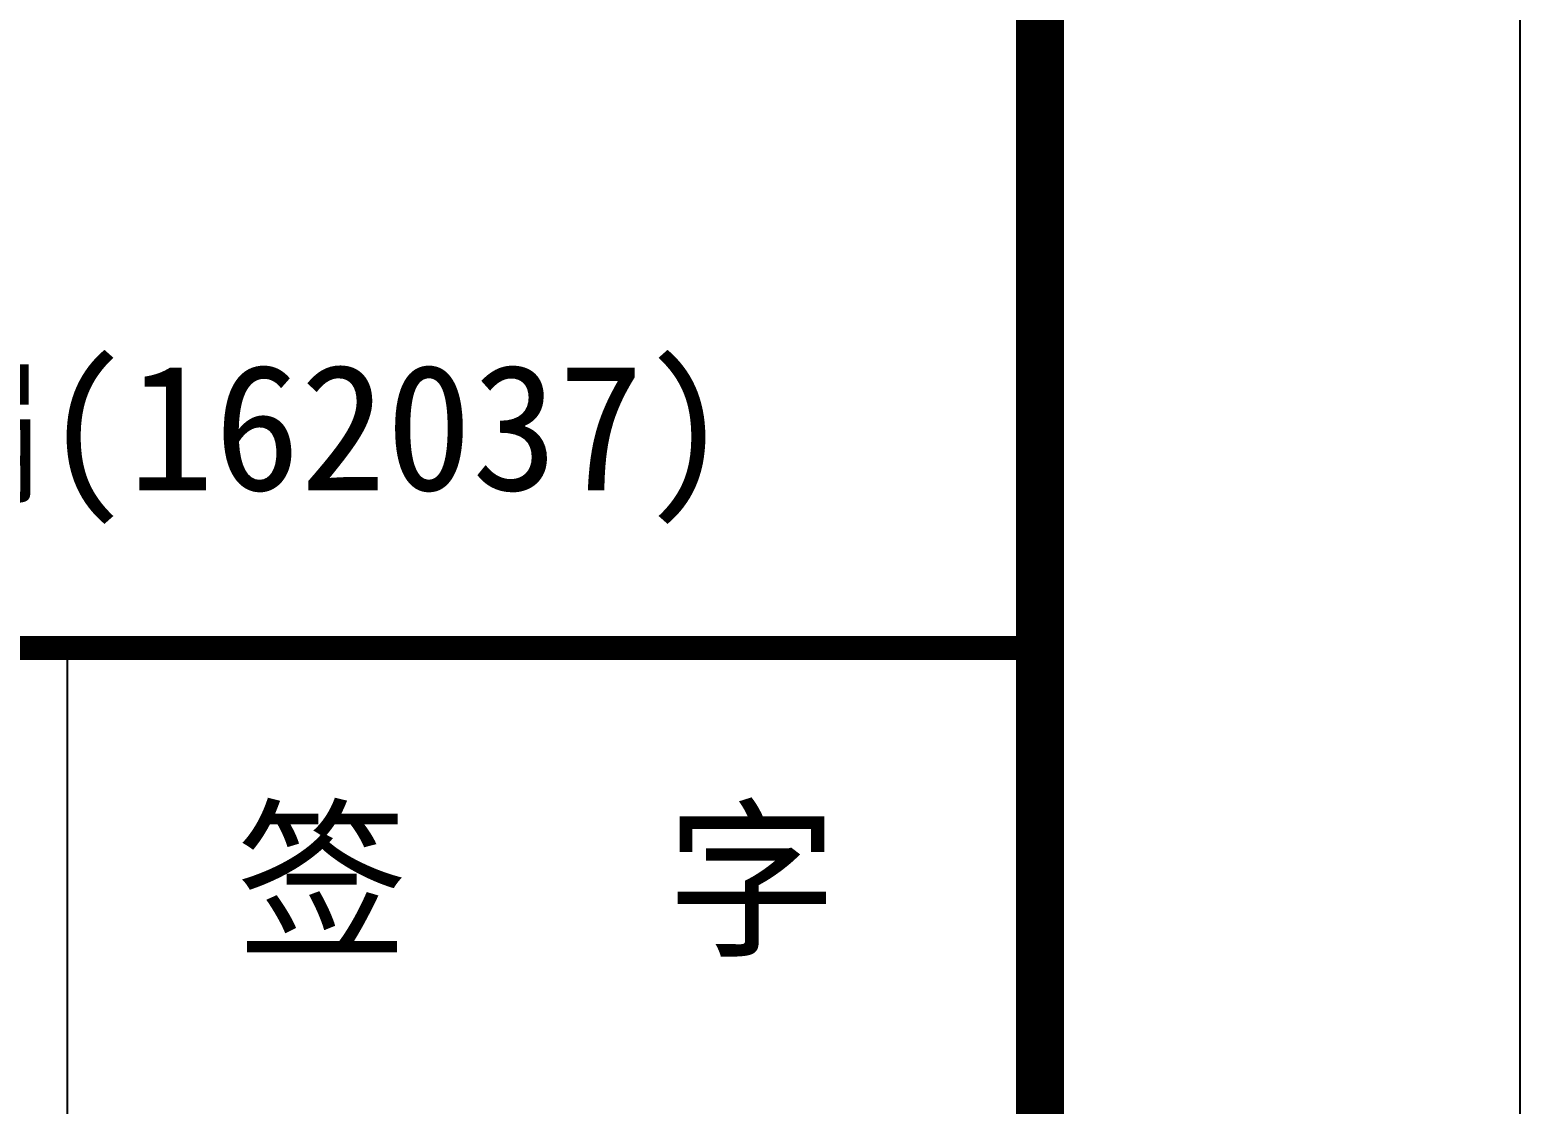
# Model space of a CAD drawing. Extents: x 32461 to 372567, y -698896 to 182569.
# Drawn here: x 312747 to 317402, y -315033 to -311675 of the extents above; entities that cross this region are included whole.
import ezdxf

# ---------------------------------------------------------------- set-up
doc = ezdxf.new("R2010")
doc.units = 0
doc.header["$LTSCALE"] = 1000
doc.header["$MEASUREMENT"] = 0
doc.layers.add('PUB_TITLE', color=4, linetype='CONTINUOUS')
doc.layers.add('图框', color=4, linetype='CONTINUOUS')
doc.styles.add('STYLE-黑体', font='simhei.ttf')
doc.styles.add('黑体', font='simhei.ttf', dxfattribs={"width": 0.6, "height": 4.3})

msp = doc.modelspace()

# ---------------------------------------------------------------- linework, layer by layer
at = {"layer": 'PUB_TITLE'}
msp.add_lwpolyline([(205952.2, -361979.9), (317402.2, -361979.9), (317402.2, -298979.9), (205952.2, -298979.9)], close=True, dxfattribs=at)
at = {"layer": 'PUB_TITLE', "const_width": 150}
msp.add_lwpolyline([(209702.2, -360479.9), (315902.2, -360479.9), (315902.2, -300479.9), (209702.2, -300479.9)], close=True, dxfattribs=at)
at = {"layer": '图框', "color": 4, "const_width": 147.9}
msp.add_lwpolyline([(306888.3, -300479.9), (315902.2, -300479.9), (315902.2, -360479.9), (306888.3, -360479.9)], close=True, dxfattribs=at)
at = {"layer": '图框', "color": 0, "const_width": 75}
msp.add_lwpolyline([(306888.3, -313607), (315902.2, -313607), (315902.2, -328845.8), (306888.3, -328845.8)], close=True, dxfattribs=at)
at = {"layer": '图框', "color": 0}
msp.add_lwpolyline([(312864.3, -315101), (312864.3, -313607)], dxfattribs=at)

# ---------------------------------------------------------------- texts
at = {"layer": '图框', "color": 4, "style": '黑体'}
msp.add_text('证书编号：皖 城规编(162037)', height=394.416, dxfattribs=at).set_placement((307675.8, -313114.4))
at = {"layer": '图框', "color": 0, "style": 'STYLE-黑体'}
msp.add_text('签   字', height=394.42, dxfattribs=at).set_placement((313390.7, -314529.8))

doc.saveas('drawing.dxf')
